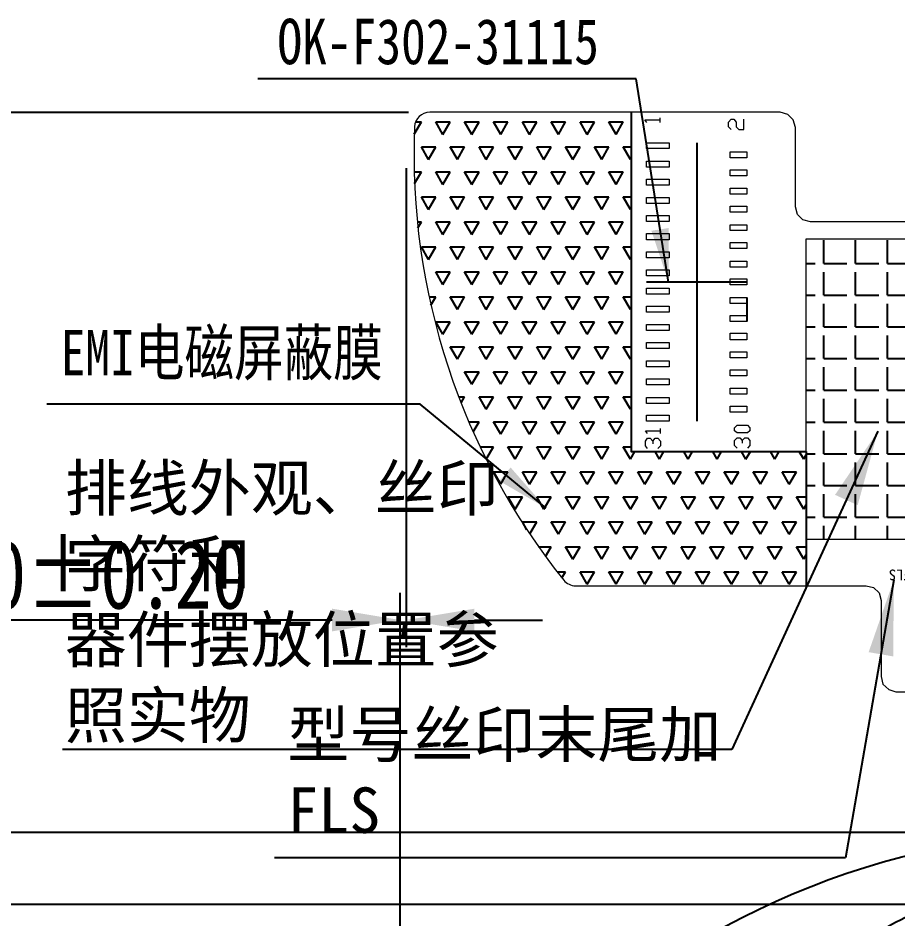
# Model space of a CAD drawing. Header units: inches. Extents: x 1065 to 1380, y -746 to -387.
# Drawn here: x 1100.51 to 1129.56, y -592.16 to -562.41 of the extents above; entities that cross this region are included whole.
import ezdxf

# ---------------------------------------------------------------- set-up
doc = ezdxf.new("R2010")
doc.units = ezdxf.units.IN
doc.header["$LTSCALE"] = 0.909449
doc.header["$MEASUREMENT"] = 0
doc.header["$PDMODE"] = 3
doc.header["$PDSIZE"] = 0.3125
doc.layers.get('0').update_dxf_attribs({"linetype": 'CONTINUOUS'})
doc.layers.get('Defpoints').update_dxf_attribs({"linetype": 'CONTINUOUS'})
for name, color, linetype in [('5剖面线层', 2, 'CONTINUOUS'), ('DIM', 7, 'CONTINUOUS'), ('DIM（标注）', 3, 'CONTINUOUS'), ('DST', 253, 'CONTINUOUS'), ('PDF_Geomertry', 7, 'CONTINUOUS'), ('TopOverlay', 2, 'CONTINUOUS')]:
    doc.layers.add(name, color=color, linetype=linetype)
doc.styles.add('CCN-1', font='', dxfattribs={"width": 0.85})
doc.styles.get("Standard").update_dxf_attribs({"font": 'txt', "width": 0.8})
doc.styles.add('宋', font='', dxfattribs={"height": 2})
doc.styles.add('宋体', font='', dxfattribs={"width": 0.8})
doc.styles.get('CCN-1').set_extended_font_data('SimSun')
doc.styles.get('宋').set_extended_font_data('SimSun')
doc.styles.get('宋体').set_extended_font_data('SimSun')
doc.dimstyles.new('DIM-CCN', dxfattribs={"dimscale": 0.9, "dimtxt": 1.7, "dimasz": 1.8, "dimexe": 1.5, "dimexo": 0.5, "dimgap": 0.3, "dimtad": 1, "dimzin": 0, "dimdsep": 46, "dimtxsty": 'CCN-1', "dimblk": 'OPEN30', "dimcen": 0.05, "dimclrd": 256, "dimclre": 256, "dimclrt": 256, "dimadec": 0, "dimazin": 0, "dimtfac": 1, "dimtofl": 0, "dimtmove": 0, "dimatfit": 3, "dimldrblk": 'OPEN30', "dimfxl": 1, "dimtolj": 1, "dimtzin": 0, "dimlwd": -1, "dimlwe": -1, "dimarcsym": 0})
doc.dimstyles.new('STANDARD$7', dxfattribs={"dimtxt": 1.5, "dimasz": 0.3, "dimexe": 0.25, "dimexo": 0.25, "dimgap": 0.25, "dimtad": 0, "dimzin": 0, "dimdsep": 46, "dimtxsty": 'Standard', "dimcen": 0.5, "dimclrd": 256, "dimclre": 5, "dimclrt": 256, "dimazin": 0, "dimtfac": 1, "dimtmove": 0, "dimatfit": 1, "dimfxl": 1, "dimtolj": 1, "dimtzin": 0, "dimlwd": -1, "dimarcsym": 0})
doc.dimstyles.new('Z0.8', dxfattribs={"dimscale": 0.8, "dimtxt": 2.5, "dimasz": 2.2, "dimexe": 1.25, "dimexo": 0.625, "dimtad": 0, "dimdsep": 46, "dimtxsty": '宋体', "dimcen": 2.5, "dimclrd": 3, "dimclre": 3, "dimclrt": 4, "dimadec": 0, "dimazin": 0, "dimtfac": 1, "dimtmove": 0, "dimatfit": 3, "dimfxl": 1, "dimlwd": 25, "dimlwe": 25, "dimarcsym": 0})

# ---------------------------------------------------------------- blocks, each defined once
blk = doc.blocks.new('*D184')
at = {"layer": 'Defpoints', "color": 0, "transparency": 16777216}
for p in [(1092.84, -565.534), (1113.847, -565.534), (1131.841, -591.681)]:
    blk.add_point(p, dxfattribs=at)
at = {"layer": 'DIM（标注）', "transparency": 16777216}
for p, q in [((1113.397, -565.534), (1091.94, -565.534)), ((1092.84, -589.431), (1092.84, -567.784)), ((1131.391, -591.681), (1091.94, -591.681))]:
    blk.add_line(p, q, dxfattribs=at)
for points in [[(1092.465, -567.784), (1093.215, -567.784), (1092.84, -565.534)], [(1092.465, -589.431), (1093.215, -589.431), (1092.84, -591.681)]]:
    blk.add_solid(points, dxfattribs=at)
at = {"layer": 'DIM（标注）', "transparency": 16777216, "insert": (1091.357, -578.608), "char_height": 2.25, "attachment_point": 5, "rotation": 90, "style": '宋体'}
blk.add_mtext('\\A1;*26.15%%P0.5', dxfattribs=at)
blk = doc.blocks.new('_Open30')
at = {"color": 0, "linetype": 'ByBlock', "lineweight": -2}
for p, q in [((-1, 0.268), (0, 0)), ((0, 0), (-1, -0.268)), ((0, 0), (-1, 0))]:
    blk.add_line(p, q, dxfattribs=at)
blk = doc.blocks.new('*D187')
at = {"layer": 'Defpoints', "color": 0, "transparency": 16777216}
for p in [(1113.33, -566.913), (1113.33, -582.286), (1113.13, -614.95)]:
    blk.add_point(p, dxfattribs=at)
at = {"layer": 'DIM（标注）', "transparency": 16777216}
for p, q in [((1113.33, -567.363), (1113.33, -583.186)), ((1113.13, -614.5), (1113.13, -581.386)), ((1110.88, -582.286), (1094.152, -582.286)), ((1115.58, -582.286), (1117.83, -582.286))]:
    blk.add_line(p, q, dxfattribs=at)
for points in [[(1110.88, -581.911), (1110.88, -582.661), (1113.13, -582.286)], [(1115.58, -581.911), (1115.58, -582.661), (1113.33, -582.286)]]:
    blk.add_solid(points, dxfattribs=at)
at = {"layer": 'DIM（标注）', "transparency": 16777216, "insert": (1101.391, -580.803), "char_height": 2.25, "attachment_point": 5, "style": '宋体'}
blk.add_mtext('\\A1;*0.20±0.20', dxfattribs=at)
blk = doc.blocks.new('SDFD')
at = {"color": 4, "ltscale": 0.1}
blk.add_circle((972.645, -665.16), 25.65, dxfattribs=at)
blk = doc.blocks.new('*D199')
at = {"layer": 'Defpoints', "color": 0, "transparency": 16777216}
for p in [(1136.094, -589.3), (1098.588, -640.6), (1136.094, -640.6)]:
    blk.add_point(p, dxfattribs=at)
at = {"layer": 'DIM（标注）', "transparency": 16777216}
for p, q in [((1135.644, -589.3), (1097.688, -589.3)), ((1098.588, -591.55), (1098.588, -638.35)), ((1135.644, -640.6), (1097.688, -640.6))]:
    blk.add_line(p, q, dxfattribs=at)
for points in [[(1098.213, -591.55), (1098.963, -591.55), (1098.588, -589.3)], [(1098.213, -638.35), (1098.963, -638.35), (1098.588, -640.6)]]:
    blk.add_solid(points, dxfattribs=at)
at = {"layer": 'DIM（标注）', "transparency": 16777216, "insert": (1097.105, -614.95), "char_height": 2.25, "attachment_point": 5, "rotation": 90, "style": '宋体'}
blk.add_mtext('\\A1;*51.30±0.05', dxfattribs=at)

msp = doc.modelspace()

# ---------------------------------------------------------------- hatches: boundary and pattern name
h = msp.add_hatch()
h.set_pattern_fill('TRIANG', color=5, scale=0.1, angle=360)
h.set_pattern_definition([(60, (-11049.838, -2536.0896), (-0.47625, 0.824889197), [0.47625, -0.47625]), (120, (-11049.838, -2536.0896), (-0.9525, 5e-10), [0.47625, -0.47625]), (360, (-11050.0761, -2535.67716), (0.47625, 0.824889196), [0.47625, -0.47625])])
edge = h.paths.add_edge_path()
edge.add_arc((1114.102, -566.021), 0.5, 450, 537.68)
edge.add_arc((1136.049, -566.91), 22.465, 537.68, 578.7423)
edge.add_arc((1118.917, -580.656), 0.5, 218.7423, 270)
edge.add_line((1118.917, -581.156), (1126.53, -581.156))
edge.add_line((1126.53, -581.156), (1126.53, -576.727))
edge.add_line((1126.53, -576.727), (1120.753, -576.727))
edge.add_line((1120.753, -576.727), (1120.753, -565.521))
edge.add_line((1120.753, -565.521), (1114.102, -565.521))
at = {"layer": '5剖面线层'}
h = msp.add_hatch(dxfattribs=at)
h.set_pattern_fill('ANGLE', color=0, scale=0.15)
h.set_pattern_definition([(0, (-11049.838, -2536.0896), (0, 1.04775), [0.762, -0.28575]), (90, (-11049.838, -2536.0896), (-1.04775, 6e-17), [0.762, -0.28575])])
h.paths.add_polyline_path([(1126.53, -579.632), (1126.53, -569.699), (1142.427, -569.699), (1142.427, -579.632)])

# ---------------------------------------------------------------- linework, layer by layer
at = {"color": 5}
msp.add_line((1126.53, -576.727), (1126.53, -581.156), dxfattribs=at)
msp.add_lwpolyline([(1120.753, -565.521), (1120.753, -576.727), (1126.53, -576.727)], dxfattribs=at)
at = {"color": 3}
msp.add_lwpolyline([(1145.161, -636.049, 0.618371), (1147.514, -595.026), (1142.834, -592.343, 0.130855), (1140.348, -591.681), (1136.094, -591.681), (1131.841, -591.681, 0.130855), (1129.355, -592.343), (1124.674, -595.026, 0.618371), (1127.028, -636.049), (1130.689, -637.622, 0.101815), (1132.663, -638.029), (1139.526, -638.029, 0.101815), (1141.5, -637.622)], format="xyb", close=True, dxfattribs=at)
at = {"layer": 'DST', "color": 0, "ltscale": 0.1}
for p, q in [((1122.915, -566.525), (1122.915, -575.723)), ((1121.255, -571.124), (1124.575, -571.124)), ((1124.575, -571.635), (1124.575, -572.424))]:
    msp.add_line(p, q, dxfattribs=at)
at = {"layer": 'PDF_Geomertry', "color": 30, "lineweight": 0}
msp.add_lwpolyline([(1142.643, -569.143), (1126.674, -569.143), (1126.423, -569.072), (1126.243, -568.892), (1126.172, -568.641), (1126.172, -566.023), (1126.1, -565.772), (1125.92, -565.593), (1125.669, -565.521), (1114.102, -565.521, 0.402403), (1113.602, -566.001, 0.18111), (1118.527, -580.969, 0.227459), (1118.917, -581.156), (1128.504, -581.156), (1128.755, -581.21), (1128.935, -581.39), (1129.007, -581.641), (1129.007, -584.151), (1129.06, -584.402), (1129.258, -584.582), (1129.491, -584.653), (1142.607, -584.653)], format="xyb", dxfattribs=at)
at = {"layer": 'PDF_Geomertry', "lineweight": 0}
for points in [[(1121.273, -565.862), (1121.202, -565.772), (1121.704, -565.772)], [(1121.704, -565.862), (1121.704, -565.7)], [(1124.054, -566.095), (1123.965, -566.005), (1123.965, -565.844), (1124.054, -565.754), (1124.144, -565.754), (1124.216, -565.844), (1124.216, -566.005), (1124.305, -566.095), (1124.467, -566.095), (1124.467, -565.754)], [(1126.53, -569.699), (1142.427, -569.699), (1142.427, -579.632), (1126.53, -579.632), (1126.53, -569.699)], [(1124.665, -576.035), (1124.593, -576.107), (1124.252, -576.107), (1124.162, -576.035), (1124.162, -575.945), (1124.252, -575.855), (1124.593, -575.855), (1124.665, -575.945), (1124.665, -576.035)], [(1121.292, -576.124), (1121.22, -576.035), (1121.722, -576.035)], [(1121.722, -576.124), (1121.722, -575.963)], [(1121.292, -576.626), (1121.22, -576.537), (1121.22, -576.376), (1121.292, -576.286), (1121.381, -576.286), (1121.471, -576.376), (1121.471, -576.465)], [(1121.471, -576.376), (1121.543, -576.286), (1121.632, -576.286), (1121.722, -576.376), (1121.722, -576.537), (1121.632, -576.626)], [(1124.252, -576.609), (1124.162, -576.519), (1124.162, -576.358), (1124.252, -576.268), (1124.342, -576.268), (1124.413, -576.358), (1124.413, -576.447)], [(1124.413, -576.358), (1124.503, -576.268), (1124.593, -576.268), (1124.665, -576.358), (1124.665, -576.519), (1124.593, -576.609)]]:
    msp.add_lwpolyline(points, dxfattribs=at)
at = {"layer": 'PDF_Geomertry', "color": 30, "lineweight": 0}
for points in [[(1122.009, -566.722), (1121.255, -566.722), (1121.255, -566.525), (1122.009, -566.525), (1122.009, -566.722)], [(1124.575, -567.027), (1124.019, -567.027), (1124.019, -566.83), (1124.575, -566.83), (1124.575, -567.027)], [(1122.009, -567.332), (1121.255, -567.332), (1121.255, -567.135), (1122.009, -567.135), (1122.009, -567.332)], [(1124.575, -567.619), (1124.019, -567.619), (1124.019, -567.421), (1124.575, -567.421), (1124.575, -567.619)], [(1122.009, -567.924), (1121.255, -567.924), (1121.255, -567.727), (1122.009, -567.727), (1122.009, -567.924)], [(1124.575, -568.229), (1124.019, -568.229), (1124.019, -568.031), (1124.575, -568.031), (1124.575, -568.229)], [(1122.009, -568.533), (1121.255, -568.533), (1121.255, -568.336), (1122.009, -568.336), (1122.009, -568.533)], [(1124.575, -568.82), (1124.019, -568.82), (1124.019, -568.623), (1124.575, -568.623), (1124.575, -568.82)], [(1122.009, -569.125), (1121.255, -569.125), (1121.255, -568.928), (1122.009, -568.928), (1122.009, -569.125)], [(1124.575, -569.43), (1124.019, -569.43), (1124.019, -569.233), (1124.575, -569.233), (1124.575, -569.43)], [(1122.009, -569.735), (1121.255, -569.735), (1121.255, -569.519), (1122.009, -569.519), (1122.009, -569.735)], [(1124.575, -570.021), (1124.019, -570.021), (1124.019, -569.824), (1124.575, -569.824), (1124.575, -570.021)], [(1122.009, -570.326), (1121.255, -570.326), (1121.255, -570.129), (1122.009, -570.129), (1122.009, -570.326)], [(1124.575, -570.631), (1124.019, -570.631), (1124.019, -570.434), (1124.575, -570.434), (1124.575, -570.631)], [(1122.009, -570.918), (1121.255, -570.918), (1121.255, -570.721), (1122.009, -570.721), (1122.009, -570.918)], [(1124.575, -571.223), (1124.019, -571.223), (1124.019, -571.026), (1124.575, -571.026), (1124.575, -571.223)], [(1122.009, -571.528), (1121.255, -571.528), (1121.255, -571.331), (1122.009, -571.331), (1122.009, -571.528)], [(1124.575, -571.833), (1124.019, -571.833), (1124.019, -571.635), (1124.575, -571.635), (1124.575, -571.833)], [(1122.009, -572.12), (1121.255, -572.12), (1121.255, -571.922), (1122.009, -571.922), (1122.009, -572.12)], [(1124.575, -572.424), (1124.019, -572.424), (1124.019, -572.227), (1124.575, -572.227), (1124.575, -572.424)], [(1122.009, -572.729), (1121.255, -572.729), (1121.255, -572.532), (1122.009, -572.532), (1122.009, -572.729)], [(1124.575, -573.034), (1124.019, -573.034), (1124.019, -572.819), (1124.575, -572.819), (1124.575, -573.034)], [(1122.009, -573.321), (1121.255, -573.321), (1121.255, -573.123), (1122.009, -573.123), (1122.009, -573.321)], [(1124.575, -573.625), (1124.019, -573.625), (1124.019, -573.428), (1124.575, -573.428), (1124.575, -573.625)], [(1122.009, -573.931), (1121.255, -573.931), (1121.255, -573.733), (1122.009, -573.733), (1122.009, -573.931)], [(1124.575, -574.218), (1124.019, -574.218), (1124.019, -574.02), (1124.575, -574.02), (1124.575, -574.218)], [(1122.009, -574.522), (1121.255, -574.522), (1121.255, -574.325), (1122.009, -574.325), (1122.009, -574.522)], [(1124.575, -574.827), (1124.019, -574.827), (1124.019, -574.63), (1124.575, -574.63), (1124.575, -574.827)], [(1122.009, -575.132), (1121.255, -575.132), (1121.255, -574.935), (1122.009, -574.935), (1122.009, -575.132)], [(1124.575, -575.419), (1124.019, -575.419), (1124.019, -575.222), (1124.575, -575.222), (1124.575, -575.419)], [(1122.009, -575.723), (1121.255, -575.723), (1121.255, -575.526), (1122.009, -575.526), (1122.009, -575.723)]]:
    msp.add_lwpolyline(points, dxfattribs=at)

# ---------------------------------------------------------------- block references
msp.add_blockref('SDFD', (163.45, 50.21))

# ---------------------------------------------------------------- texts
at = {"color": 1, "char_height": 1.5, "attachment_point": 7, "style": '宋'}
for s, insert in [('排线外观、丝印字符和^J器件摆放位置参照实物', (1102.058, -586.354, 0)), ('型号丝印末尾加FLS', (1109.406, -589.338, 0))]:
    msp.add_mtext_dynamic_manual_height_columns(s, width=16.15041, gutter_width=12.5, heights=[0], dxfattribs=dict(at, insert=insert))
at = {"layer": 'DIM', "color": 1, "char_height": 1.5, "attachment_point": 3, "style": '宋体'}
for s, insert in [('{\\C3;OK-F302-31115}', (1119.687, -562.434)), ('{\\C3;EMI电磁屏蔽膜}', (1112.554, -572.706))]:
    msp.add_mtext_dynamic_manual_height_columns(s, width=16.15041, gutter_width=12.5, heights=[0], dxfattribs=dict(at, insert=insert))
at = {"layer": 'TopOverlay'}
msp.add_text('FLS', height=0.35, rotation=180, dxfattribs=at).set_placement((1129.976, -580.62))

# ---------------------------------------------------------------- dimensions: what is measured, and where the dimension line sits
at = {"layer": 'DIM（标注）'}
for base, p1, p2, text, override, picture, middle in [((1092.84, -565.534), (1131.841, -591.681), (1113.847, -565.534), '*<>%%P0.5', {"dimtxt": 2.5, "dimasz": 2.5, "dimexe": 1, "dimtxsty": '宋体', "dimsah": 1, "dimdle": 5, "dimtzin": 0}, '*D184', (1091.357, -578.608)), ((1098.588, -640.6), (1136.094, -589.3), (1136.094, -640.6), '*<>', {"dimtxt": 2.5, "dimasz": 2.5, "dimexe": 1, "dimgap": 0.3, "dimtxsty": '宋体', "dimsah": 1, "dimdle": 5, "dimtol": 1, "dimlim": 0, "dimtp": 0.05, "dimtm": 0.05}, '*D199', (1097.105, -614.95))]:
    dim = msp.add_linear_dim(base=base, p1=p1, p2=p2, angle=90, text=text, dimstyle='DIM-CCN', override=override, dxfattribs=at)
    dim.commit()
    dim.dimension.update_dxf_attribs({"geometry": picture, "text_midpoint": middle})
dim = msp.add_linear_dim(base=(1113.33, -582.286), p1=(1113.13, -614.95), p2=(1113.33, -566.913), text='*<>', dimstyle='DIM-CCN', override={"dimtxt": 2.5, "dimasz": 2.5, "dimexe": 1, "dimtxsty": '宋体', "dimsah": 1, "dimdle": 5, "dimtol": 1, "dimtp": 0.2, "dimtm": 0.2, "dimtzin": 0}, dxfattribs=at)
dim.commit()
dim.dimension.update_dxf_attribs({"geometry": '*D187', "text_midpoint": (1101.391, -582.286), "dimtype": 160})

# ---------------------------------------------------------------- leaders
for points in [[(1128.898, -576.051), (1124.078, -586.559), (1101.986, -586.559)], [(1129.424, -580.954), (1127.828, -590.137), (1108.979, -590.137)]]:
    msp.add_leader(points, dimstyle='STANDARD$7', override={"dimasz": 2.5}, dxfattribs=at)
at = {"layer": 'DST', "color": 0, "ltscale": 0.1}
for points in [[(1121.984, -571.126), (1120.918, -564.418), (1108.429, -564.418)], [(1117.947, -578.592), (1113.784, -575.161), (1101.464, -575.161)]]:
    msp.add_leader(points, dimstyle='Z0.8', override={"dimgap": 0.625, "dimtad": 0, "dimfxl": 1.25, "dimarcsym": 2}, dxfattribs=at)

doc.saveas('drawing.dxf')
